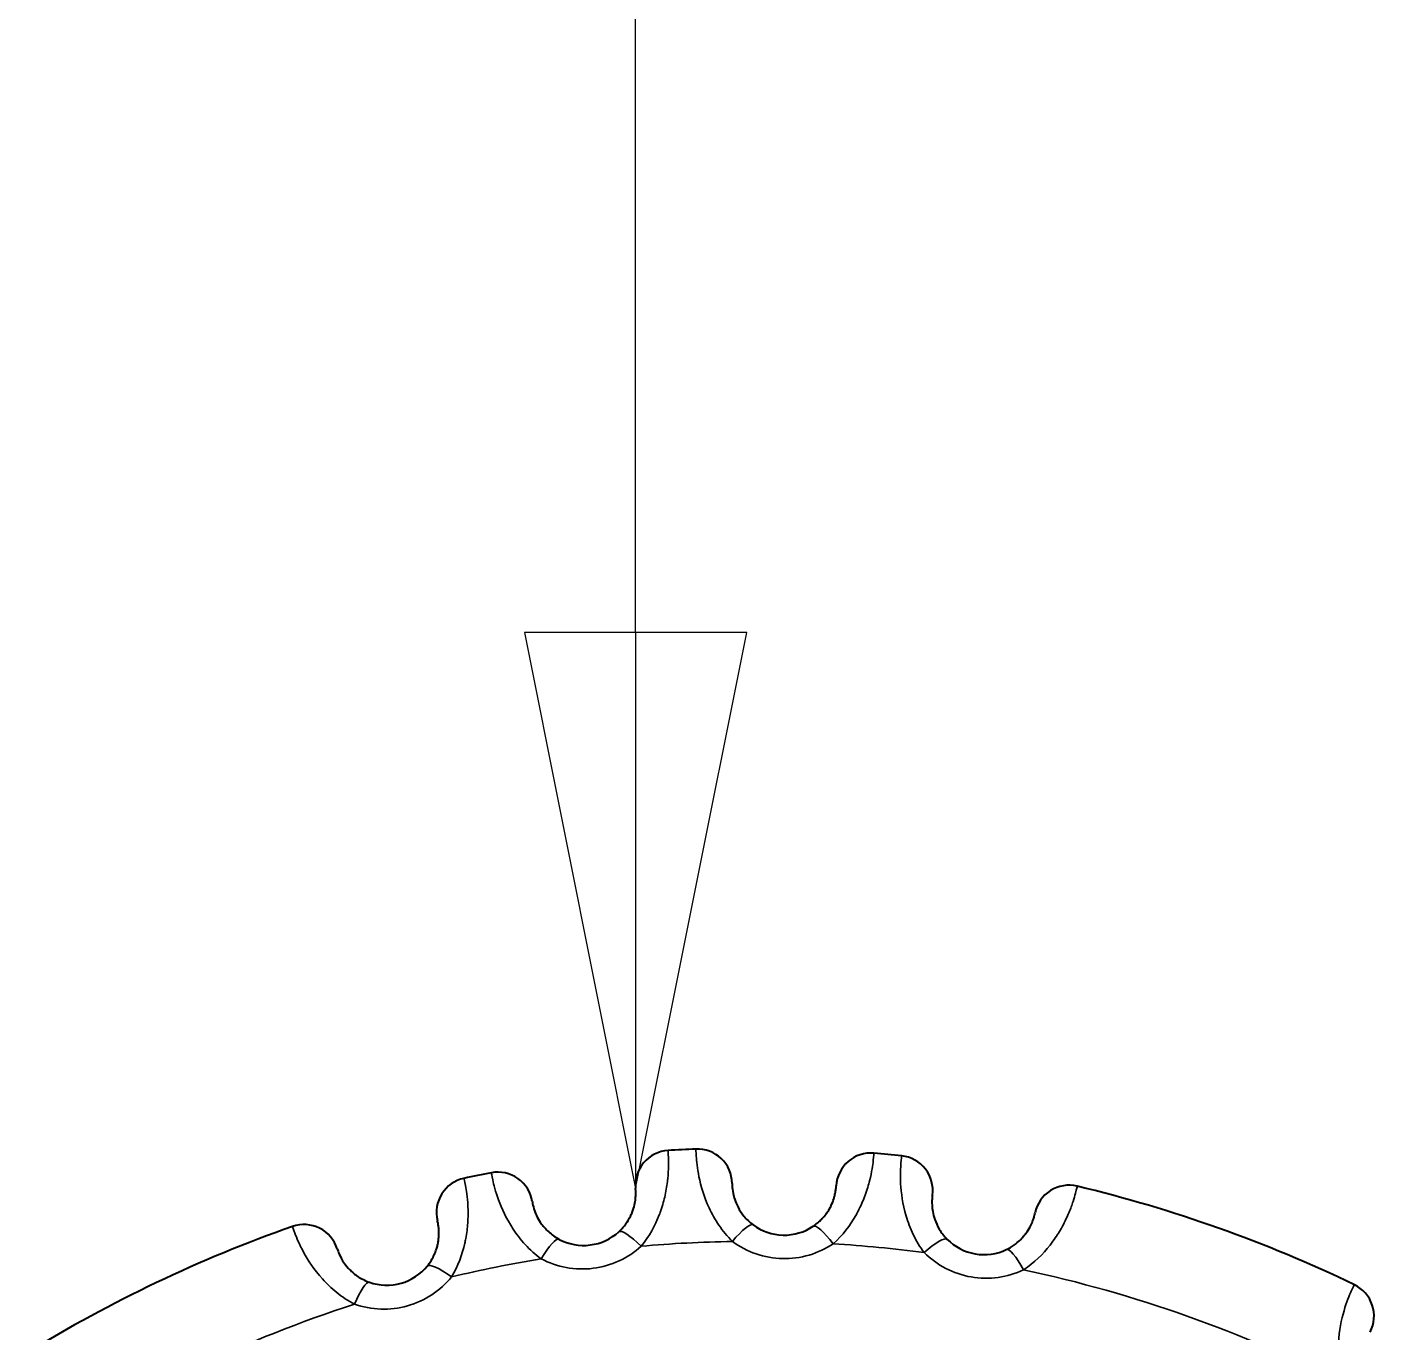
# Model space of a CAD drawing. Header units: millimetres. Extents: x 0 to 3364, y 0 to 2376.
# Drawn here: x 1394.85 to 1414.24, y 1304.05 to 1322.83 of the extents above; entities that cross this region are included whole.
import ezdxf

# ---------------------------------------------------------------- set-up
doc = ezdxf.new("R2010")
doc.units = ezdxf.units.MM
doc.header["$LTSCALE"] = 4
for name, color, linetype, lineweight, true_color in [('가시적인 것(ISO)', 3, 'Continuous', 40, 0x00ff00), ('가시적인 좁은 것(ISO)', 3, 'Continuous', 35, 0x00ff00), ('기호(ISO)', 5, 'Continuous', 25, 0x0000ff)]:
    doc.layers.add(name, color=color, linetype=linetype, lineweight=lineweight, true_color=true_color)

# ---------------------------------------------------------------- blocks, each defined once
blk = doc.blocks.new('품번기호6')
at = {"layer": '기호(ISO)', "color": 7}
for p, q in [((350.9017, 328.5288), (350.9017, 357.7945)), ((350.5017, 328.5288), (350.9017, 326.5288)), ((351.3017, 328.5288), (350.5017, 328.5288)), ((350.9017, 328.5288), (350.9017, 326.5288)), ((350.9017, 326.5288), (351.3017, 328.5288))]:
    blk.add_line(p, q, dxfattribs=at)
at = {"layer": '기호(ISO)', "color": 7, "flags": 128}
blk.add_lwpolyline([(350.5017, 328.5289), (350.9018, 326.5289), (351.3017, 328.5289), (350.5017, 328.5289)], dxfattribs=at)
at = {"layer": '기호(ISO)', "color": 7}
blk.add_solid([(350.5017, 328.5289), (350.9018, 326.5289), (351.3017, 328.5289), (350.5017, 328.5289)], dxfattribs=at)

msp = doc.modelspace()

# ---------------------------------------------------------------- linework, layer by layer
at = {"layer": '가시적인 것(ISO)'}
for centre, radius, start, end in [((1404.1048, 1306.162), 0.5, 93.51735, 185.35407), ((1405.3011, 1286.6988), 20, 92.36422, 93.51735), ((1404.4967, 1306.1822), 0.5, 0.52751, 92.36422), ((1406.9948, 1306.1251), 0.5, 85.01735, 176.85407), ((1405.3011, 1286.6988), 20, 83.86422, 85.01735), ((1407.3854, 1306.0871), 0.5, 352.02751, 83.86422), ((1401.2411, 1305.7714), 0.5, 102.01735, 193.85407), ((1405.3011, 1286.6988), 20, 100.86422, 102.01735), ((1401.6257, 1305.8493), 0.5, 9.02751, 100.86422), ((1409.8476, 1305.6614), 0.5, 76.51735, 168.35407), ((1405.3011, 1286.6988), 20, 64.36422, 76.51735), ((1405.3011, 1286.6988), 20, 109.36422, 121.51735), ((1398.8355, 1305.0957), 0.5, 17.52751, 109.36422), ((1413.7378, 1304.2792), 0.5, 332.52751, 64.36422)]:
    msp.add_arc(centre, radius, start, end, dxfattribs=at)
for points, knots in [([(1403.3653, 1305.4909), (1403.3774, 1305.502), (1403.389, 1305.5134), (1403.4002, 1305.5249), (1403.4169, 1305.5423), (1403.4324, 1305.5602), (1403.4467, 1305.5781), (1403.4538, 1305.5871), (1403.4606, 1305.5961), (1403.4672, 1305.6051), (1403.4704, 1305.6096), (1403.4736, 1305.614), (1403.4767, 1305.6185), (1403.4798, 1305.623), (1403.4828, 1305.6274), (1403.4857, 1305.6318), (1403.5038, 1305.6592), (1403.5192, 1305.6861), (1403.532, 1305.712), (1403.5414, 1305.7309), (1403.5496, 1305.7494), (1403.5567, 1305.7673), (1403.5648, 1305.7874), (1403.5715, 1305.8067), (1403.5771, 1305.8248), (1403.5886, 1305.8623), (1403.5957, 1305.8956), (1403.6005, 1305.9252), (1403.6031, 1305.9411), (1403.605, 1305.9557), (1403.6064, 1305.9692), (1403.6077, 1305.982), (1403.6086, 1305.9938), (1403.6092, 1306.0047), (1403.6106, 1306.03), (1403.6104, 1306.0503), (1403.6099, 1306.0667), (1403.6098, 1306.0716), (1403.6096, 1306.076), (1403.6095, 1306.0802), (1403.6084, 1306.104), (1403.6075, 1306.1108), (1403.607, 1306.1154)], [0.0026102224, 0.0026102224, 0.0026102224, 0.0026102224, 0.0026627119, 0.0026627119, 0.0026627119, 0.0027414461, 0.0027414461, 0.0027414461, 0.0027808132, 0.0027808132, 0.0027808132, 0.0028004968, 0.0028004968, 0.0028004968, 0.0028201803, 0.0028201803, 0.0028201803, 0.0029414562, 0.0029414562, 0.0029414562, 0.0030301383, 0.0030301383, 0.0030301383, 0.0031306645, 0.0031306645, 0.0031306645, 0.0033386198, 0.0033386198, 0.0033386198, 0.0034500542, 0.0034500542, 0.0034500542, 0.0035550331, 0.0035550331, 0.0035550331, 0.003797578, 0.003797578, 0.003797578, 0.0038699701, 0.0038699701, 0.0038699701, 0.004289886, 0.004289886, 0.004289886, 0.004289886]), ([(1404.9967, 1306.1868), (1404.9966, 1306.1821), (1404.9965, 1306.1751), (1404.9979, 1306.1513), (1404.9992, 1306.1275), (1405.0019, 1306.0913), (1405.0124, 1306.041), (1405.0228, 1305.9907), (1405.0405, 1305.9253), (1405.0826, 1305.8451), (1405.1036, 1305.805), (1405.131, 1305.7617), (1405.1669, 1305.7179), (1405.2028, 1305.6742), (1405.2484, 1305.6293), (1405.3011, 1305.5904)], [0, 0, 0, 0, 0.0004192882, 0.0004192882, 0.0004192882, 0.0008385765, 0.0008385765, 0.0008385765, 0.0012578647, 0.0012578647, 0.0012578647, 0.0014675089, 0.0014675089, 0.0014675089, 0.001677153, 0.001677153, 0.001677153, 0.001677153]), ([(1406.1642, 1305.5707), (1406.1778, 1305.5798), (1406.191, 1305.5893), (1406.2037, 1305.5991), (1406.2228, 1305.6138), (1406.2408, 1305.6292), (1406.2576, 1305.6449), (1406.266, 1305.6527), (1406.2741, 1305.6606), (1406.2818, 1305.6685), (1406.2857, 1305.6724), (1406.2895, 1305.6764), (1406.2932, 1305.6804), (1406.297, 1305.6843), (1406.3006, 1305.6883), (1406.3042, 1305.6922), (1406.3261, 1305.7165), (1406.3452, 1305.7409), (1406.3618, 1305.7646), (1406.3739, 1305.782), (1406.3847, 1305.7991), (1406.3944, 1305.8156), (1406.4053, 1305.8344), (1406.4148, 1305.8525), (1406.423, 1305.8696), (1406.4399, 1305.9049), (1406.4519, 1305.9368), (1406.4611, 1305.9654), (1406.466, 1305.9807), (1406.47, 1305.9949), (1406.4734, 1306.0081), (1406.4766, 1306.0205), (1406.4792, 1306.0321), (1406.4814, 1306.0428), (1406.4865, 1306.0675), (1406.4893, 1306.0876), (1406.4913, 1306.1039), (1406.4918, 1306.1088), (1406.4923, 1306.1132), (1406.4928, 1306.1173), (1406.4953, 1306.1411), (1406.4954, 1306.1479), (1406.4955, 1306.1525)], [0.0026102224, 0.0026102224, 0.0026102224, 0.0026102224, 0.0026627119, 0.0026627119, 0.0026627119, 0.0027414461, 0.0027414461, 0.0027414461, 0.0027808132, 0.0027808132, 0.0027808132, 0.0028004968, 0.0028004968, 0.0028004968, 0.0028201803, 0.0028201803, 0.0028201803, 0.0029414562, 0.0029414562, 0.0029414562, 0.0030301383, 0.0030301383, 0.0030301383, 0.0031306645, 0.0031306645, 0.0031306645, 0.0033386198, 0.0033386198, 0.0033386198, 0.0034500542, 0.0034500542, 0.0034500542, 0.0035550331, 0.0035550331, 0.0035550331, 0.003797578, 0.003797578, 0.003797578, 0.0038699701, 0.0038699701, 0.0038699701, 0.004289886, 0.004289886, 0.004289886, 0.004289886]), ([(1402.1195, 1305.9277), (1402.1201, 1305.9231), (1402.1211, 1305.9162), (1402.1259, 1305.8928), (1402.1308, 1305.8695), (1402.1388, 1305.8341), (1402.1566, 1305.7859), (1402.1744, 1305.7376), (1402.2015, 1305.6756), (1402.255, 1305.6025), (1402.2817, 1305.566), (1402.3152, 1305.5271), (1402.3571, 1305.4892), (1402.3991, 1305.4512), (1402.4509, 1305.4136), (1402.5087, 1305.3829)], [0, 0, 0, 0, 0.0004192882, 0.0004192882, 0.0004192882, 0.0008385765, 0.0008385765, 0.0008385765, 0.0012578647, 0.0012578647, 0.0012578647, 0.0014675089, 0.0014675089, 0.0014675089, 0.001677153, 0.001677153, 0.001677153, 0.001677153]), ([(1407.8805, 1306.0177), (1407.8798, 1306.0131), (1407.8786, 1306.0062), (1407.8765, 1305.9825), (1407.8743, 1305.9587), (1407.8716, 1305.9225), (1407.8745, 1305.8712), (1407.8774, 1305.8199), (1407.8852, 1305.7526), (1407.915, 1305.6671), (1407.9299, 1305.6243), (1407.9505, 1305.5774), (1407.9796, 1305.5289), (1408.0086, 1305.4803), (1408.0471, 1305.4292), (1408.0934, 1305.3829)], [0, 0, 0, 0, 0.0004192882, 0.0004192882, 0.0004192882, 0.0008385765, 0.0008385765, 0.0008385765, 0.0012578647, 0.0012578647, 0.0012578647, 0.0014675089, 0.0014675089, 0.0014675089, 0.001677153, 0.001677153, 0.001677153, 0.001677153]), ([(1400.6089, 1304.9984), (1400.6192, 1305.0111), (1400.6291, 1305.0241), (1400.6384, 1305.0372), (1400.6523, 1305.0568), (1400.665, 1305.0768), (1400.6765, 1305.0966), (1400.6822, 1305.1066), (1400.6877, 1305.1165), (1400.6928, 1305.1263), (1400.6953, 1305.1312), (1400.6978, 1305.1361), (1400.7002, 1305.141), (1400.7026, 1305.1459), (1400.7049, 1305.1507), (1400.7072, 1305.1556), (1400.7211, 1305.1852), (1400.7322, 1305.2141), (1400.7411, 1305.2416), (1400.7476, 1305.2618), (1400.753, 1305.2813), (1400.7574, 1305.3), (1400.7624, 1305.3211), (1400.7662, 1305.3412), (1400.769, 1305.3599), (1400.7749, 1305.3987), (1400.777, 1305.4327), (1400.7774, 1305.4627), (1400.7776, 1305.4787), (1400.7773, 1305.4935), (1400.7767, 1305.5071), (1400.7761, 1305.5199), (1400.7752, 1305.5317), (1400.7742, 1305.5426), (1400.7718, 1305.5678), (1400.7686, 1305.5878), (1400.7657, 1305.604), (1400.7649, 1305.6088), (1400.7641, 1305.6132), (1400.7633, 1305.6172), (1400.7587, 1305.6407), (1400.7569, 1305.6473), (1400.7556, 1305.6517)], [0.0026102224, 0.0026102224, 0.0026102224, 0.0026102224, 0.0026627119, 0.0026627119, 0.0026627119, 0.0027414461, 0.0027414461, 0.0027414461, 0.0027808132, 0.0027808132, 0.0027808132, 0.0028004968, 0.0028004968, 0.0028004968, 0.0028201803, 0.0028201803, 0.0028201803, 0.0029414562, 0.0029414562, 0.0029414562, 0.0030301383, 0.0030301383, 0.0030301383, 0.0031306645, 0.0031306645, 0.0031306645, 0.0033386198, 0.0033386198, 0.0033386198, 0.0034500542, 0.0034500542, 0.0034500542, 0.0035550331, 0.0035550331, 0.0035550331, 0.003797578, 0.003797578, 0.003797578, 0.0038699701, 0.0038699701, 0.0038699701, 0.004289886, 0.004289886, 0.004289886, 0.004289886]), ([(1408.9442, 1305.2358), (1408.959, 1305.2428), (1408.9734, 1305.2503), (1408.9875, 1305.2581), (1409.0085, 1305.2698), (1409.0286, 1305.2824), (1409.0475, 1305.2954), (1409.0569, 1305.3019), (1409.0661, 1305.3085), (1409.075, 1305.3152), (1409.0794, 1305.3185), (1409.0837, 1305.3218), (1409.088, 1305.3252), (1409.0923, 1305.3286), (1409.0965, 1305.3319), (1409.1006, 1305.3353), (1409.1259, 1305.3561), (1409.1484, 1305.3774), (1409.1682, 1305.3984), (1409.1828, 1305.4138), (1409.196, 1305.4291), (1409.208, 1305.4441), (1409.2216, 1305.461), (1409.2337, 1305.4775), (1409.2443, 1305.4932), (1409.2663, 1305.5256), (1409.2829, 1305.5554), (1409.2961, 1305.5823), (1409.3032, 1305.5967), (1409.3093, 1305.6101), (1409.3146, 1305.6227), (1409.3196, 1305.6345), (1409.3239, 1305.6456), (1409.3277, 1305.6558), (1409.3364, 1305.6796), (1409.3421, 1305.6991), (1409.3464, 1305.7148), (1409.3477, 1305.7196), (1409.3489, 1305.7239), (1409.3499, 1305.7279), (1409.3559, 1305.751), (1409.3571, 1305.7578), (1409.3579, 1305.7623)], [0.0026102224, 0.0026102224, 0.0026102224, 0.0026102224, 0.0026627119, 0.0026627119, 0.0026627119, 0.0027414461, 0.0027414461, 0.0027414461, 0.0027808132, 0.0027808132, 0.0027808132, 0.0028004968, 0.0028004968, 0.0028004968, 0.0028201803, 0.0028201803, 0.0028201803, 0.0029414562, 0.0029414562, 0.0029414562, 0.0030301383, 0.0030301383, 0.0030301383, 0.0031306645, 0.0031306645, 0.0031306645, 0.0033386198, 0.0033386198, 0.0033386198, 0.0034500542, 0.0034500542, 0.0034500542, 0.0035550331, 0.0035550331, 0.0035550331, 0.003797578, 0.003797578, 0.003797578, 0.0038699701, 0.0038699701, 0.0038699701, 0.004289886, 0.004289886, 0.004289886, 0.004289886]), ([(1402.5087, 1305.3829), (1402.6404, 1305.313), (1402.7987, 1305.2816), (1402.9547, 1305.3014), (1403.1107, 1305.3212), (1403.255, 1305.3905), (1403.3653, 1305.4909)], [0, 0, 0, 0, 0.00046947665, 0.00046947665, 0.00046947665, 0.00093916648, 0.00093916648, 0.00093916648, 0.00093916648]), ([(1405.3011, 1305.5904), (1405.421, 1305.5018), (1405.5729, 1305.4473), (1405.7301, 1305.4439), (1405.8873, 1305.4404), (1406.0403, 1305.4877), (1406.1642, 1305.5707)], [0, 0, 0, 0, 0.00046947665, 0.00046947665, 0.00046947665, 0.00093916648, 0.00093916648, 0.00093916648, 0.00093916648]), ([(1408.0934, 1305.3829), (1408.199, 1305.2775), (1408.3412, 1305.2012), (1408.4961, 1305.1746), (1408.651, 1305.1479), (1408.8094, 1305.172), (1408.9442, 1305.2358)], [0, 0, 0, 0, 0.00046947665, 0.00046947665, 0.00046947665, 0.00093916648, 0.00093916648, 0.00093916648, 0.00093916648]), ([(1399.3122, 1305.2462), (1399.3135, 1305.2418), (1399.3155, 1305.235), (1399.3237, 1305.2127), (1399.332, 1305.1903), (1399.3451, 1305.1565), (1399.3699, 1305.1114), (1399.3946, 1305.0663), (1399.4306, 1305.009), (1399.4943, 1304.9446), (1399.5261, 1304.9124), (1399.565, 1304.879), (1399.6121, 1304.8476), (1399.6592, 1304.8163), (1399.7159, 1304.7867), (1399.7777, 1304.7649)], [0, 0, 0, 0, 0.0004192882, 0.0004192882, 0.0004192882, 0.0008385765, 0.0008385765, 0.0008385765, 0.0012578647, 0.0012578647, 0.0012578647, 0.0014675089, 0.0014675089, 0.0014675089, 0.001677153, 0.001677153, 0.001677153, 0.001677153]), ([(1399.7777, 1304.7649), (1399.9183, 1304.7153), (1400.0795, 1304.7076), (1400.2308, 1304.7502), (1400.3821, 1304.7929), (1400.5147, 1304.8828), (1400.6089, 1304.9984)], [0, 0, 0, 0, 0.00046947665, 0.00046947665, 0.00046947665, 0.00093916648, 0.00093916648, 0.00093916648, 0.00093916648])]:
    msp.add_open_spline(points, degree=3, knots=knots, dxfattribs=at)
at = {"layer": '가시적인 좁은 것(ISO)'}
for start, end in [(90.92053, 94.96104), (82.42053, 86.46104), (99.42053, 103.46104), (62.92053, 77.96104), (107.92053, 122.96104)]:
    msp.add_arc((1405.3011, 1286.6988), 18.6557, start, end, dxfattribs=at)
for centre, major_axis, start_param, end_param in [((1403.702, 1305.1213), (-0.3367, 0.3696), 4.976004, 6.2831853), ((1405.004, 1305.1882), (0.297, 0.4022), 0, 1.3071813), ((1406.4426, 1305.1553), (-0.2784, 0.4153), 4.976004, 6.2831853), ((1402.2744, 1304.9412), (0.2343, 0.4417), 0, 1.3071813), ((1407.7402, 1305.029), (0.3532, 0.3539), 0, 1.3071813), ((1409.1581, 1304.7839), (-0.2139, 0.4519), 4.976004, 6.2831853), ((1400.9965, 1304.6826), (-0.3876, 0.3158), 4.976004, 6.2831853), ((1399.6112, 1304.2934), (0.1665, 0.4715), 0, 1.3071813)]:
    msp.add_ellipse(centre, major_axis=major_axis, ratio=0.206118, start_param=start_param, end_param=end_param, dxfattribs=at)
for points, knots in [([(1404.0741, 1306.6611), (1404.0756, 1306.6475), (1404.0779, 1306.627), (1404.0805, 1306.5585), (1404.0806, 1306.5566), (1404.0806, 1306.5547), (1404.0807, 1306.5528), (1404.0819, 1306.5196), (1404.0828, 1306.4795), (1404.0818, 1306.4325), (1404.0809, 1306.3827), (1404.0779, 1306.3252), (1404.0714, 1306.2602), (1404.0707, 1306.2532), (1404.07, 1306.2462), (1404.0692, 1306.239), (1404.0617, 1306.1711), (1404.0503, 1306.0967), (1404.0327, 1306.0169), (1404.0175, 1305.9485), (1403.9975, 1305.875), (1403.9717, 1305.8002), (1403.968, 1305.7895), (1403.9642, 1305.7787), (1403.9603, 1305.768), (1403.9564, 1305.7572), (1403.9523, 1305.7464), (1403.9481, 1305.7356), (1403.8895, 1305.5843), (1403.8046, 1305.4249), (1403.6878, 1305.2846)], [0, 0, 0, 0, 0.000641191, 0.000641191, 0.000641191, 0.0006588203, 0.0006588203, 0.0006588203, 0.0009617865, 0.0009617865, 0.0009617865, 0.001282382, 0.001282382, 0.001282382, 0.0013167634, 0.0013167634, 0.0013167634, 0.0016433523, 0.0016433523, 0.0016433523, 0.001923573, 0.001923573, 0.001923573, 0.0019635845, 0.0019635845, 0.0019635845, 0.0020037218, 0.0020037218, 0.0020037218, 0.002564764, 0.002564764, 0.002564764, 0.002564764]), ([(1405.0014, 1305.3521), (1404.9273, 1305.4245), (1404.8619, 1305.5051), (1404.7508, 1305.6692), (1404.705, 1305.7523), (1404.5903, 1305.9989), (1404.5464, 1306.154), (1404.4938, 1306.4092), (1404.4846, 1306.5107), (1404.4759, 1306.6462), (1404.476, 1306.6676), (1404.4761, 1306.6818)], [0.0041747233, 0.0041747233, 0.0041747233, 0.0041747233, 0.0044943809, 0.0044943809, 0.0048140386, 0.0048140386, 0.0054533538, 0.0054533538, 0.0060926691, 0.0060926691, 0.0067319843, 0.0067319843, 0.0067319843, 0.0067319843]), ([(1407.0382, 1306.6232), (1407.0377, 1306.6095), (1407.0369, 1306.5889), (1407.0294, 1306.5208), (1407.0291, 1306.5189), (1407.0289, 1306.517), (1407.0287, 1306.5151), (1407.025, 1306.4821), (1407.0199, 1306.4423), (1407.0121, 1306.3959), (1407.0037, 1306.3469), (1406.9924, 1306.2904), (1406.9763, 1306.2271), (1406.9746, 1306.2203), (1406.9728, 1306.2134), (1406.971, 1306.2065), (1406.9535, 1306.1404), (1406.9312, 1306.0685), (1406.902, 1305.9922), (1406.8769, 1305.9268), (1406.8462, 1305.8571), (1406.8097, 1305.7868), (1406.8044, 1305.7768), (1406.7991, 1305.7668), (1406.7936, 1305.7567), (1406.7882, 1305.7467), (1406.7825, 1305.7366), (1406.7768, 1305.7265), (1406.6965, 1305.5855), (1406.5889, 1305.4405), (1406.4527, 1305.3189)], [0, 0, 0, 0, 0.000641191, 0.000641191, 0.000641191, 0.0006588203, 0.0006588203, 0.0006588203, 0.0009617865, 0.0009617865, 0.0009617865, 0.001282382, 0.001282382, 0.001282382, 0.0013167634, 0.0013167634, 0.0013167634, 0.0016433523, 0.0016433523, 0.0016433523, 0.001923573, 0.001923573, 0.001923573, 0.0019635845, 0.0019635845, 0.0019635845, 0.0020037218, 0.0020037218, 0.0020037218, 0.002564764, 0.002564764, 0.002564764, 0.002564764]), ([(1407.7618, 1305.1915), (1407.6993, 1305.2741), (1407.6464, 1305.3634), (1407.5608, 1305.5421), (1407.5279, 1305.6311), (1407.4509, 1305.8919), (1407.4304, 1306.0519), (1407.4161, 1306.3121), (1407.422, 1306.4138), (1407.4334, 1306.5491), (1407.4366, 1306.5702), (1407.4388, 1306.5842)], [0.0041747233, 0.0041747233, 0.0041747233, 0.0041747233, 0.0044943809, 0.0044943809, 0.0048140386, 0.0048140386, 0.0054533538, 0.0054533538, 0.0060926691, 0.0060926691, 0.0067319843, 0.0067319843, 0.0067319843, 0.0067319843]), ([(1401.137, 1306.2605), (1401.1405, 1306.2472), (1401.1457, 1306.2273), (1401.1584, 1306.16), (1401.1588, 1306.1581), (1401.1591, 1306.1562), (1401.1595, 1306.1543), (1401.1656, 1306.1216), (1401.1724, 1306.0822), (1401.1784, 1306.0355), (1401.1848, 1305.9861), (1401.1904, 1305.9288), (1401.1936, 1305.8636), (1401.1939, 1305.8566), (1401.1942, 1305.8495), (1401.1945, 1305.8423), (1401.1972, 1305.774), (1401.1968, 1305.6987), (1401.1912, 1305.6173), (1401.1863, 1305.5474), (1401.1774, 1305.4717), (1401.1629, 1305.3938), (1401.1609, 1305.3827), (1401.1587, 1305.3716), (1401.1564, 1305.3604), (1401.1541, 1305.3491), (1401.1517, 1305.3378), (1401.1491, 1305.3265), (1401.1135, 1305.1682), (1401.0531, 1304.9981), (1400.9584, 1304.842)], [0, 0, 0, 0, 0.000641191, 0.000641191, 0.000641191, 0.0006588203, 0.0006588203, 0.0006588203, 0.0009617865, 0.0009617865, 0.0009617865, 0.001282382, 0.001282382, 0.001282382, 0.0013167634, 0.0013167634, 0.0013167634, 0.0016433523, 0.0016433523, 0.0016433523, 0.001923573, 0.001923573, 0.001923573, 0.0019635845, 0.0019635845, 0.0019635845, 0.0020037218, 0.0020037218, 0.0020037218, 0.002564764, 0.002564764, 0.002564764, 0.002564764]), ([(1402.2476, 1305.1029), (1402.1636, 1305.1636), (1402.0869, 1305.2336), (1401.9528, 1305.3794), (1401.8953, 1305.4549), (1401.7454, 1305.6818), (1401.679, 1305.8288), (1401.5893, 1306.0734), (1401.5652, 1306.1724), (1401.5365, 1306.3052), (1401.5335, 1306.3263), (1401.5315, 1306.3403)], [0.0041747233, 0.0041747233, 0.0041747233, 0.0041747233, 0.0044943809, 0.0044943809, 0.0048140386, 0.0048140386, 0.0054533538, 0.0054533538, 0.0060926691, 0.0060926691, 0.0067319843, 0.0067319843, 0.0067319843, 0.0067319843]), ([(1409.9641, 1306.1476), (1409.9616, 1306.1341), (1409.9577, 1306.1139), (1409.9403, 1306.0476), (1409.9398, 1306.0458), (1409.9393, 1306.044), (1409.9388, 1306.0421), (1409.9302, 1306.0099), (1409.9193, 1305.9714), (1409.9047, 1305.9267), (1409.8892, 1305.8794), (1409.8696, 1305.8253), (1409.8444, 1305.765), (1409.8417, 1305.7585), (1409.8389, 1305.752), (1409.836, 1305.7454), (1409.8091, 1305.6826), (1409.7763, 1305.6148), (1409.7362, 1305.5437), (1409.7017, 1305.4827), (1409.661, 1305.4183), (1409.6145, 1305.3542), (1409.6078, 1305.3451), (1409.6011, 1305.3359), (1409.5942, 1305.3268), (1409.5873, 1305.3176), (1409.5802, 1305.3085), (1409.5731, 1305.2994), (1409.4728, 1305.1718), (1409.345, 1305.0442), (1409.1923, 1304.9442)], [0, 0, 0, 0, 0.000641191, 0.000641191, 0.000641191, 0.0006588203, 0.0006588203, 0.0006588203, 0.0009617865, 0.0009617865, 0.0009617865, 0.001282382, 0.001282382, 0.001282382, 0.0013167634, 0.0013167634, 0.0013167634, 0.0016433523, 0.0016433523, 0.0016433523, 0.001923573, 0.001923573, 0.001923573, 0.0019635845, 0.0019635845, 0.0019635845, 0.0020037218, 0.0020037218, 0.0020037218, 0.002564764, 0.002564764, 0.002564764, 0.002564764]), ([(1399.5608, 1304.4494), (1399.4688, 1304.497), (1399.3826, 1304.5549), (1399.2284, 1304.6793), (1399.1604, 1304.7454), (1398.9786, 1304.9477), (1398.8912, 1305.0832), (1398.7663, 1305.312), (1398.7278, 1305.4063), (1398.6799, 1305.5334), (1398.6738, 1305.5538), (1398.6697, 1305.5674)], [0.0041747233, 0.0041747233, 0.0041747233, 0.0041747233, 0.0044943809, 0.0044943809, 0.0048140386, 0.0048140386, 0.0054533538, 0.0054533538, 0.0060926691, 0.0060926691, 0.0067319843, 0.0067319843, 0.0067319843, 0.0067319843]), ([(1403.6878, 1305.2846), (1403.593, 1305.1983), (1403.4868, 1305.1278), (1403.369, 1305.0732), (1403.2512, 1305.0185), (1403.1267, 1304.9823), (1402.9974, 1304.9659), (1402.7388, 1304.9331), (1402.4741, 1304.9827), (1402.2476, 1305.1029)], [0, 0, 0, 0, 0.0003876456, 0.0003876456, 0.0003876456, 0.0007752912, 0.0007752912, 0.0007752912, 0.0015505823, 0.0015505823, 0.0015505823, 0.0015505823]), ([(1406.4527, 1305.3189), (1406.3462, 1305.2476), (1406.2307, 1305.1936), (1406.1061, 1305.1569), (1405.9815, 1305.1203), (1405.853, 1305.1029), (1405.7227, 1305.1057), (1405.4621, 1305.1115), (1405.2077, 1305.1998), (1405.0014, 1305.3521)], [0, 0, 0, 0, 0.0003876456, 0.0003876456, 0.0003876456, 0.0007752912, 0.0007752912, 0.0007752912, 0.0015505823, 0.0015505823, 0.0015505823, 0.0015505823]), ([(1409.1923, 1304.9442), (1409.0764, 1304.8894), (1408.9542, 1304.853), (1408.8255, 1304.8352), (1408.6969, 1304.8174), (1408.5673, 1304.8191), (1408.4388, 1304.8412), (1408.1819, 1304.8855), (1407.9433, 1305.0104), (1407.7618, 1305.1915)], [0, 0, 0, 0, 0.0003876456, 0.0003876456, 0.0003876456, 0.0007752912, 0.0007752912, 0.0007752912, 0.0015505823, 0.0015505823, 0.0015505823, 0.0015505823]), ([(1400.9584, 1304.842), (1400.8774, 1304.7426), (1400.7827, 1304.6572), (1400.6743, 1304.5858), (1400.5658, 1304.5143), (1400.4481, 1304.4601), (1400.3226, 1304.4247), (1400.0717, 1304.354), (1399.8026, 1304.364), (1399.5608, 1304.4494)], [0, 0, 0, 0, 0.0003876456, 0.0003876456, 0.0003876456, 0.0007752912, 0.0007752912, 0.0007752912, 0.0015505823, 0.0015505823, 0.0015505823, 0.0015505823]), ([(1413.7937, 1303.3094), (1413.7623, 1303.4081), (1413.7423, 1303.51), (1413.7212, 1303.707), (1413.7199, 1303.8018), (1413.7344, 1304.0734), (1413.7684, 1304.231), (1413.8418, 1304.4811), (1413.8813, 1304.575), (1413.9373, 1304.6988), (1413.9474, 1304.7175), (1413.9541, 1304.73)], [0.0041747233, 0.0041747233, 0.0041747233, 0.0041747233, 0.0044943809, 0.0044943809, 0.0048140386, 0.0048140386, 0.0054533538, 0.0054533538, 0.0060926691, 0.0060926691, 0.0067319843, 0.0067319843, 0.0067319843, 0.0067319843])]:
    msp.add_open_spline(points, degree=3, knots=knots, dxfattribs=at)

# ---------------------------------------------------------------- block references
at = {"layer": '기호(ISO)', "xscale": 4, "yscale": 4, "zscale": 4}
msp.add_blockref('품번기호6', (0, 0), dxfattribs=at)

doc.saveas('drawing.dxf')
